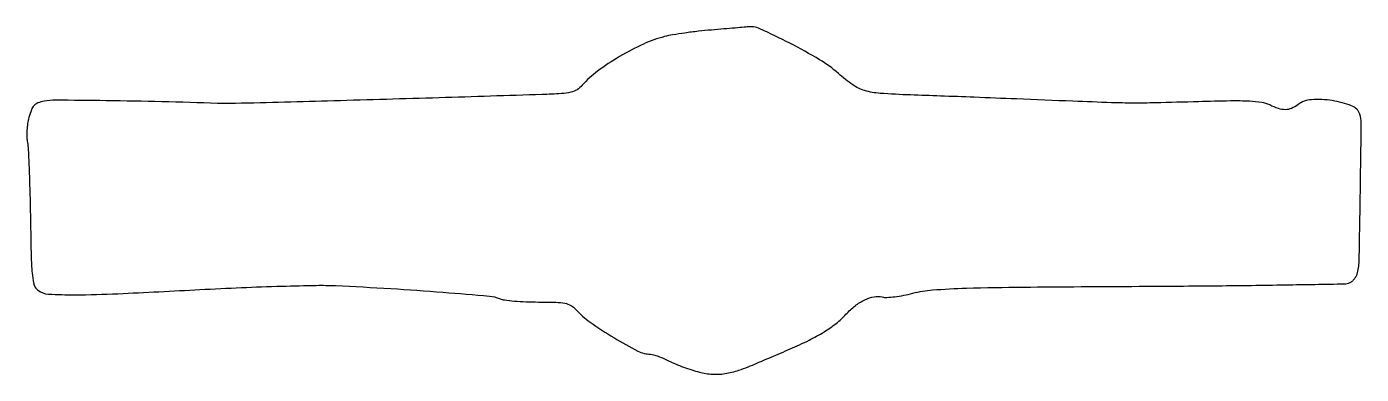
# Model space of a CAD drawing. Extents: x 0 to 383, y 0 to 100.
import ezdxf

# ---------------------------------------------------------------- set-up
doc = ezdxf.new("R2010")
doc.units = 0

msp = doc.modelspace()

# ---------------------------------------------------------------- linework, layer by layer
msp.add_lwpolyline([(196.5, 98.940631, 0.007623), (192.727121, 98.574171, 0.006868), (188.833315, 98.081698, 0.006898), (185.354826, 97.544085, 0.021547), (183.038944, 97.04993, 0.044299), (176.974804, 94.892175, 0.025752), (170.122711, 91.308466, 0.025809), (163.810003, 87.127448, 0.053871), (159.477516, 83.137752, -0.072919), (157.960208, 81.843339, -0.083247), (156.200238, 81.110416, -0.04232), (153.466414, 80.714287, -0.006442), (147.955073, 80.458234, -0.000791), (118.425804, 79.514152, -0.000744), (88.284456, 78.643163, -0.000264), (60.120647, 77.886139, -0.015564), (55, 77.910619, 0.00295), (39.061044, 78.389031, 0.002948), (23.114396, 78.679435, 0.001327), (8.603319, 78.819601, 0.048041), (5.277744, 78.522832, 0.044901), (3.526412, 78.029162, 0.11509), (2.441631, 77.297064, 0.096018), (1.680199, 76.073086, 0.025512), (0.966668, 73.876213, 0.026295), (0.593483, 72.129239, 0.021254), (0.372663, 70.223785, 0.021749), (0.320373, 68.444531, 0.050567), (0.473507, 67.120621, -0.041416), (0.722119, 65.268301, -0.00237), (0.986148, 59.519343, -0.003606), (1.218906, 52.664315, -0.002639), (1.38221, 45.052302, 0.002247), (1.617713, 33.658001, 0.019659), (1.943311, 28.61481, 0.046375), (2.49921, 25.821863, 0.164015), (3.538756, 24.348003, 0.144674), (6.560862, 23.265295, 0.015339), (14.11976, 23.068827, 0.010483), (26.455171, 23.385365, 0.00178), (49.957756, 24.565714, -0.002967), (61.814096, 25.132942, -0.00321), (73.3693, 25.542763, -0.003025), (83.2807, 25.770583, -0.015501), (88.782533, 25.693174, -0.003909), (104.616385, 24.854998, -0.004592), (119.606066, 23.805707, -0.002133), (132.848356, 22.699579, -0.077959), (135.797053, 21.967956, 0.067309), (137.190061, 21.590825, 0.010739), (140.003747, 21.284337, 0.011724), (143.355264, 21.070974, 0.010033), (146.892065, 21, -0.007115), (151.894, 20.928815, -0.041714), (154.503619, 20.63573, -0.080159), (156.19366, 20.008843, -0.080862), (157.595012, 18.883604, 0.055858), (161.721841, 15.217693, 0.018695), (168.492524, 10.80752, 0.015631), (175.398924, 6.956263, 0.114776), (179.038558, 6.031272, -0.0681), (179.867301, 5.900663, -0.015083), (181.233229, 5.444263, -0.015408), (182.792241, 4.815334, -0.014306), (184.349249, 4.076857, 0.019814), (186.143703, 3.249845, 0.01019), (188.449716, 2.3505, 0.010112), (190.863961, 1.520177, 0.015036), (193.011247, 0.90048, 0.047006), (196.734004, 0.311348, 0.05445), (200.317419, 0.475528, 0.044203), (204.340769, 1.472599, 0.019035), (209.5, 3.469765, -0.000512), (211.079361, 4.149423, -0.000147), (213.528125, 5.199398, -0.000148), (216.291415, 6.38231, -0.000157), (219, 7.539853, 0.013839), (224.415837, 10.031742, 0.024202), (228.730839, 12.430111, 0.028831), (232.194341, 14.86809, 0.038907), (235, 17.475366, -0.040666), (237.642364, 19.913659, -0.054665), (240.408682, 21.627818, -0.063923), (243.067581, 22.502614, -0.109455), (245.391626, 22.437844, 0.074807), (246.721282, 22.309041, 0.017495), (248.958138, 22.505841, 0.017653), (251.5426, 22.917733, 0.016515), (254.150255, 23.518325, -0.046757), (259.782882, 24.461741, -0.010492), (269.510583, 24.963361, -0.005574), (285.738448, 25.278046, -0.000796), (319, 25.499217, 0.001125), (341.55247, 25.664025, 0.001794), (360.832223, 25.917519, 0.000349), (377.819543, 26.213701, 0.091993), (379.258632, 26.507819, 0.079588), (379.969125, 26.937497, 0.049242), (380.649595, 27.639759, 0.048009), (381.200244, 28.488929, 0.06175), (381.524256, 29.360301, 0.053335), (382.005458, 33.156515, 0.001078), (382.341201, 52.494869, 0.000687), (382.616082, 72.370178, 0.088699), (382.214942, 74.786985, 0.218608), (379.840621, 77.226482, 0.05387), (374.301289, 78.705144, 0.053777), (368.346546, 78.977878, 0.147526), (364.44113, 77.531803, -0.06188), (362.614894, 76.47655, -0.098035), (360.851306, 76.11003, -0.083451), (358.881789, 76.421915, -0.034807), (356.389448, 77.455605, 0.078566), (354.106798, 78.176571, 0.025769), (350.587713, 78.52111, 0.015417), (345.185737, 78.603433, 0.003462), (335.98581, 78.39624, -0.001174), (323.656779, 78.062119, -0.007119), (317.26618, 77.994967, -0.00771), (311.078935, 78.113469, -0.001526), (300, 78.530472, 0.000153), (283.842466, 79.183056, 0.000358), (271.759459, 79.658714, 0.000467), (262.053498, 80.024757, 0.000682), (253.5, 80.327657, -0.009065), (244.789976, 80.782417, -0.0547), (240.341318, 81.590025, -0.079625), (236.935867, 83.225768, -0.031142), (232.832501, 86.469783, 0.048239), (227.460952, 90.426126, 0.016332), (218.95742, 95.135493, 0.011641), (210.325697, 99.303216, 0.140611), (206.716073, 99.838242, -0.010596), (205.884578, 99.745524, -0.000555), (203.213471, 99.507844, -0.000877), (200.036117, 99.234288, -0.000637)], format="xyb", close=True)

doc.saveas('drawing.dxf')
